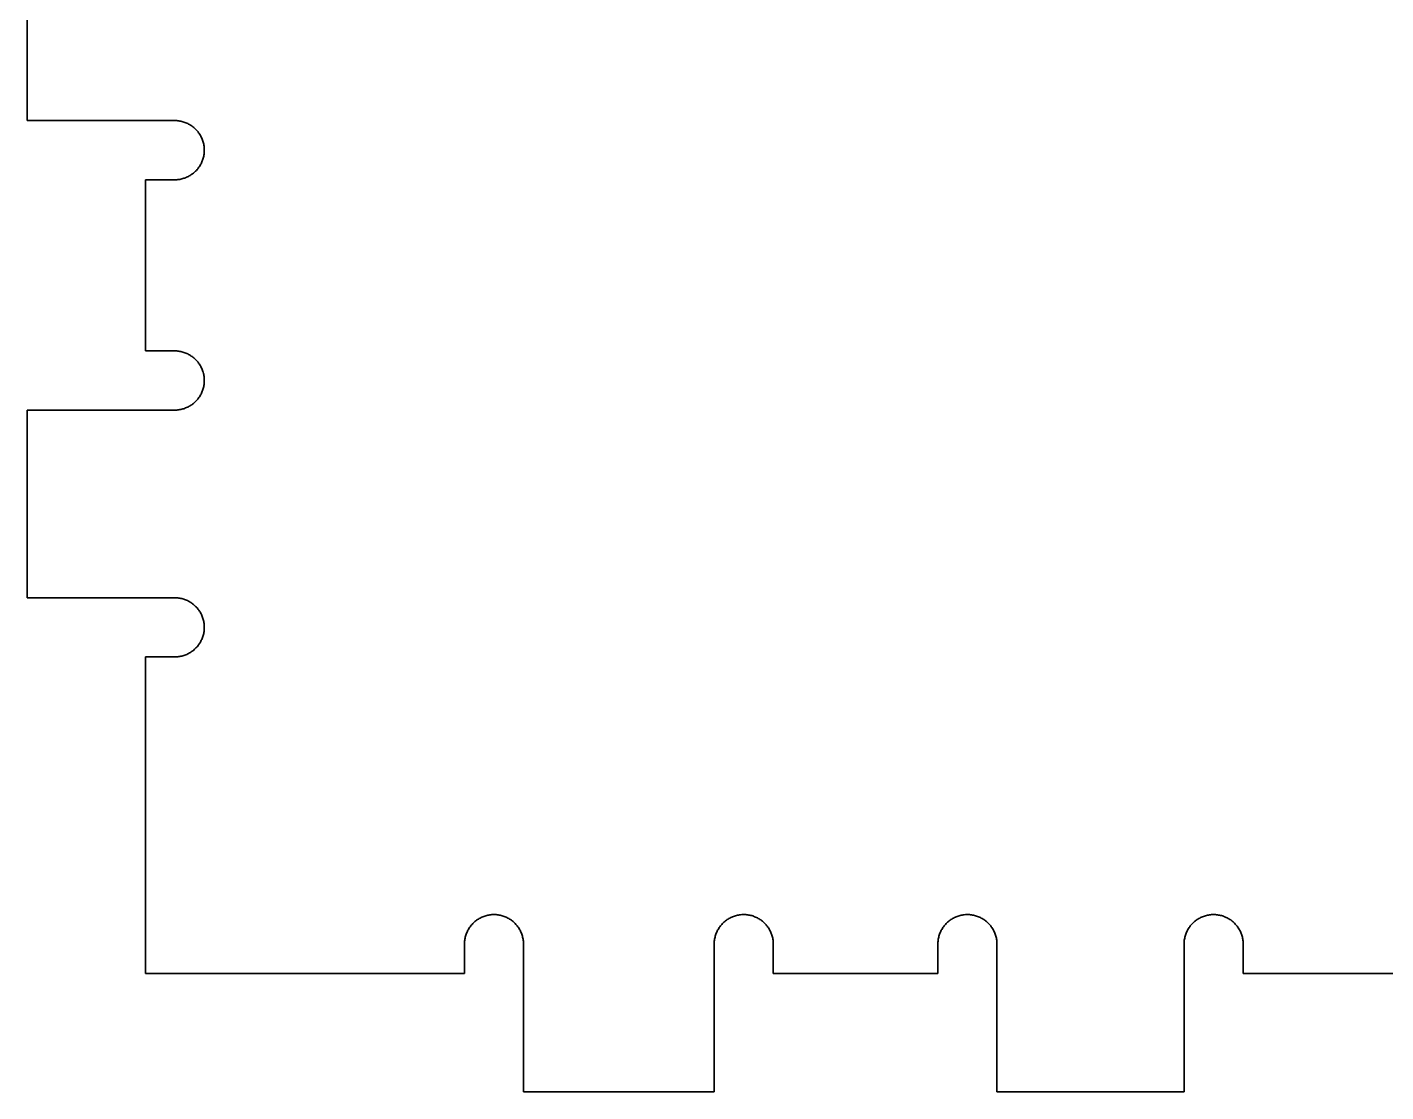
# Model space of a CAD drawing. Header units: millimetres. Extents: x -39.9 to 52, y -17.1 to 47.
# Drawn here: x -39.91 to -16.94, y 10.95 to 28.95 of the extents above; entities that cross this region are included whole.
import ezdxf

# ---------------------------------------------------------------- set-up
doc = ezdxf.new("R2010")
doc.units = ezdxf.units.MM
doc.layers.add('Outline', color=7, linetype='Continuous', true_color=0xffffff)

msp = doc.modelspace()

# ---------------------------------------------------------------- linework, layer by layer
at = {"layer": 'Outline', "color": 18, "lineweight": 35, "true_color": 0x000000}
for p, q in [((-39.912, 30.559), (-39.912, 27.374)), ((-39.912, 27.374), (-37.916, 27.374)), ((-37.916, 27.374), (-37.416, 27.374)), ((-37.416, 27.374), (-37.399, 27.374)), ((-37.399, 27.374), (-37.381, 27.373)), ((-37.381, 27.373), (-37.364, 27.371)), ((-37.364, 27.371), (-37.347, 27.369)), ((-37.347, 27.369), (-37.329, 27.367)), ((-37.329, 27.367), (-37.312, 27.363)), ((-37.312, 27.363), (-37.295, 27.359)), ((-37.295, 27.359), (-37.278, 27.355)), ((-37.278, 27.355), (-37.262, 27.35)), ((-37.262, 27.35), (-37.245, 27.344)), ((-37.245, 27.344), (-37.229, 27.338)), ((-37.229, 27.338), (-37.213, 27.331)), ((-37.213, 27.331), (-37.197, 27.324)), ((-37.197, 27.324), (-37.181, 27.316)), ((-37.181, 27.316), (-37.166, 27.307)), ((-37.166, 27.307), (-37.151, 27.298)), ((-37.151, 27.298), (-37.137, 27.289)), ((-37.137, 27.289), (-37.122, 27.279)), ((-37.122, 27.279), (-37.108, 27.268)), ((-37.108, 27.268), (-37.095, 27.257)), ((-37.095, 27.257), (-37.082, 27.246)), ((-37.082, 27.246), (-37.069, 27.234)), ((-37.069, 27.234), (-37.057, 27.222)), ((-37.057, 27.222), (-37.045, 27.209)), ((-37.045, 27.209), (-37.033, 27.196)), ((-37.033, 27.196), (-37.022, 27.182)), ((-37.022, 27.182), (-37.012, 27.168)), ((-37.012, 27.168), (-37.002, 27.154)), ((-37.002, 27.154), (-36.992, 27.139)), ((-36.992, 27.139), (-36.983, 27.124)), ((-36.983, 27.124), (-36.975, 27.109)), ((-36.975, 27.109), (-36.967, 27.093)), ((-36.967, 27.093), (-36.959, 27.078)), ((-36.959, 27.078), (-36.953, 27.062)), ((-36.953, 27.062), (-36.946, 27.045)), ((-36.946, 27.045), (-36.941, 27.029)), ((-36.941, 27.029), (-36.936, 27.012)), ((-36.936, 27.012), (-36.931, 26.995)), ((-36.931, 26.995), (-36.927, 26.978)), ((-36.927, 26.978), (-36.924, 26.961)), ((-36.924, 26.961), (-36.921, 26.944)), ((-36.921, 26.944), (-36.919, 26.927)), ((-36.919, 26.927), (-36.917, 26.909)), ((-36.917, 26.909), (-36.917, 26.892)), ((-36.917, 26.892), (-36.916, 26.874)), ((-36.965, 26.66), (-36.972, 26.644)), ((-36.958, 26.675), (-36.965, 26.66)), ((-36.951, 26.691), (-36.958, 26.675)), ((-36.945, 26.707), (-36.951, 26.691)), ((-36.94, 26.723), (-36.945, 26.707)), ((-36.935, 26.739), (-36.94, 26.723)), ((-36.93, 26.756), (-36.935, 26.739)), ((-36.927, 26.773), (-36.93, 26.756)), ((-36.923, 26.789), (-36.927, 26.773)), ((-36.921, 26.806), (-36.923, 26.789)), ((-36.919, 26.823), (-36.921, 26.806)), ((-36.917, 26.84), (-36.919, 26.823)), ((-36.916, 26.874), (-36.917, 26.857)), ((-36.917, 26.857), (-36.917, 26.84)), ((-37.201, 26.423), (-37.217, 26.416)), ((-37.186, 26.43), (-37.201, 26.423)), ((-37.171, 26.438), (-37.186, 26.43)), ((-37.156, 26.447), (-37.171, 26.438)), ((-37.142, 26.456), (-37.156, 26.447)), ((-37.128, 26.466), (-37.142, 26.456)), ((-37.114, 26.476), (-37.128, 26.466)), ((-37.101, 26.486), (-37.114, 26.476)), ((-37.087, 26.497), (-37.101, 26.486)), ((-37.075, 26.509), (-37.087, 26.497)), ((-37.063, 26.521), (-37.075, 26.509)), ((-37.051, 26.533), (-37.063, 26.521)), ((-37.039, 26.546), (-37.051, 26.533)), ((-37.028, 26.559), (-37.039, 26.546)), ((-37.018, 26.572), (-37.028, 26.559)), ((-37.008, 26.586), (-37.018, 26.572)), ((-36.998, 26.6), (-37.008, 26.586)), ((-36.989, 26.614), (-36.998, 26.6)), ((-36.98, 26.629), (-36.989, 26.614)), ((-36.972, 26.644), (-36.98, 26.629)), ((-37.417, 26.374), (-37.912, 26.374)), ((-37.912, 26.374), (-37.912, 23.48)), ((-37.416, 26.374), (-37.417, 26.374)), ((-37.399, 26.374), (-37.416, 26.374)), ((-37.382, 26.375), (-37.399, 26.374)), ((-37.365, 26.377), (-37.382, 26.375)), ((-37.348, 26.379), (-37.365, 26.377)), ((-37.331, 26.381), (-37.348, 26.379)), ((-37.314, 26.385), (-37.331, 26.381)), ((-37.298, 26.388), (-37.314, 26.385)), ((-37.281, 26.393), (-37.298, 26.388)), ((-37.265, 26.398), (-37.281, 26.393)), ((-37.249, 26.403), (-37.265, 26.398)), ((-37.233, 26.409), (-37.249, 26.403)), ((-37.217, 26.416), (-37.233, 26.409)), ((-37.912, 23.48), (-37.416, 23.48)), ((-37.416, 23.48), (-37.399, 23.48)), ((-37.399, 23.48), (-37.381, 23.479)), ((-37.381, 23.479), (-37.364, 23.477)), ((-37.364, 23.477), (-37.347, 23.475)), ((-37.347, 23.475), (-37.329, 23.472)), ((-37.329, 23.472), (-37.312, 23.469)), ((-37.312, 23.469), (-37.295, 23.465)), ((-37.295, 23.465), (-37.278, 23.46)), ((-37.278, 23.46), (-37.262, 23.455)), ((-37.262, 23.455), (-37.245, 23.45)), ((-37.245, 23.45), (-37.229, 23.443)), ((-37.229, 23.443), (-37.213, 23.437)), ((-37.213, 23.437), (-37.197, 23.429)), ((-37.197, 23.429), (-37.181, 23.421)), ((-37.181, 23.421), (-37.166, 23.413)), ((-37.166, 23.413), (-37.151, 23.404)), ((-37.151, 23.404), (-37.137, 23.394)), ((-37.137, 23.394), (-37.122, 23.384)), ((-37.122, 23.384), (-37.108, 23.374)), ((-37.108, 23.374), (-37.095, 23.363)), ((-37.095, 23.363), (-37.082, 23.351)), ((-37.082, 23.351), (-37.069, 23.34)), ((-37.069, 23.34), (-37.057, 23.327)), ((-37.057, 23.327), (-37.045, 23.314)), ((-37.045, 23.314), (-37.033, 23.301)), ((-37.033, 23.301), (-37.022, 23.288)), ((-37.022, 23.288), (-37.012, 23.274)), ((-37.012, 23.274), (-37.002, 23.259)), ((-37.002, 23.259), (-36.992, 23.245)), ((-36.992, 23.245), (-36.983, 23.23)), ((-36.983, 23.23), (-36.975, 23.215)), ((-36.975, 23.215), (-36.967, 23.199)), ((-36.967, 23.199), (-36.959, 23.183)), ((-36.959, 23.183), (-36.953, 23.167)), ((-36.953, 23.167), (-36.946, 23.151)), ((-36.946, 23.151), (-36.941, 23.134)), ((-36.941, 23.134), (-36.936, 23.118)), ((-36.936, 23.118), (-36.931, 23.101)), ((-36.931, 23.101), (-36.927, 23.084)), ((-36.927, 23.084), (-36.924, 23.067)), ((-36.924, 23.067), (-36.921, 23.05)), ((-36.921, 23.05), (-36.919, 23.032)), ((-36.919, 23.032), (-36.917, 23.015)), ((-36.917, 23.015), (-36.917, 22.997)), ((-36.917, 22.997), (-36.916, 22.98)), ((-36.916, 22.98), (-36.917, 22.963)), ((-36.972, 22.75), (-36.98, 22.735)), ((-36.965, 22.765), (-36.972, 22.75)), ((-36.958, 22.781), (-36.965, 22.765)), ((-36.951, 22.797), (-36.958, 22.781)), ((-36.945, 22.813), (-36.951, 22.797)), ((-36.94, 22.829), (-36.945, 22.813)), ((-36.935, 22.845), (-36.94, 22.829)), ((-36.93, 22.862), (-36.935, 22.845)), ((-36.927, 22.878), (-36.93, 22.862)), ((-36.923, 22.895), (-36.927, 22.878)), ((-36.921, 22.912), (-36.923, 22.895)), ((-36.919, 22.929), (-36.921, 22.912)), ((-36.917, 22.946), (-36.919, 22.929)), ((-36.917, 22.963), (-36.917, 22.946)), ((-37.217, 22.521), (-37.233, 22.515)), ((-37.201, 22.528), (-37.217, 22.521)), ((-37.186, 22.536), (-37.201, 22.528)), ((-37.171, 22.544), (-37.186, 22.536)), ((-37.156, 22.553), (-37.171, 22.544)), ((-37.142, 22.562), (-37.156, 22.553)), ((-37.128, 22.571), (-37.142, 22.562)), ((-37.114, 22.582), (-37.128, 22.571)), ((-37.101, 22.592), (-37.114, 22.582)), ((-37.088, 22.603), (-37.101, 22.592)), ((-37.075, 22.615), (-37.088, 22.603)), ((-37.063, 22.626), (-37.075, 22.615)), ((-37.051, 22.639), (-37.063, 22.626)), ((-37.039, 22.651), (-37.051, 22.639)), ((-37.028, 22.664), (-37.039, 22.651)), ((-37.018, 22.678), (-37.028, 22.664)), ((-37.008, 22.692), (-37.018, 22.678)), ((-36.998, 22.706), (-37.008, 22.692)), ((-36.989, 22.72), (-36.998, 22.706)), ((-36.98, 22.735), (-36.989, 22.72)), ((-37.912, 22.48), (-39.911, 22.48)), ((-39.911, 22.48), (-39.911, 19.306)), ((-37.416, 22.48), (-37.912, 22.48)), ((-37.399, 22.48), (-37.416, 22.48)), ((-37.416, 22.48), (-37.416, 22.48)), ((-37.382, 22.481), (-37.399, 22.48)), ((-37.365, 22.483), (-37.382, 22.481)), ((-37.348, 22.485), (-37.365, 22.483)), ((-37.331, 22.487), (-37.348, 22.485)), ((-37.314, 22.49), (-37.331, 22.487)), ((-37.298, 22.494), (-37.314, 22.49)), ((-37.281, 22.499), (-37.298, 22.494)), ((-37.265, 22.503), (-37.281, 22.499)), ((-37.249, 22.509), (-37.265, 22.503)), ((-37.233, 22.515), (-37.249, 22.509)), ((-39.911, 19.306), (-37.916, 19.306)), ((-37.916, 19.306), (-37.916, 19.306)), ((-37.916, 19.306), (-37.416, 19.306)), ((-37.416, 19.306), (-37.399, 19.306)), ((-37.399, 19.306), (-37.382, 19.305)), ((-37.382, 19.305), (-37.365, 19.304)), ((-37.365, 19.304), (-37.348, 19.302)), ((-37.348, 19.302), (-37.331, 19.299)), ((-37.331, 19.299), (-37.314, 19.296)), ((-37.314, 19.296), (-37.298, 19.292)), ((-37.298, 19.292), (-37.281, 19.288)), ((-37.281, 19.288), (-37.265, 19.283)), ((-37.265, 19.283), (-37.249, 19.277)), ((-37.249, 19.277), (-37.233, 19.271)), ((-37.233, 19.271), (-37.217, 19.265)), ((-37.217, 19.265), (-37.201, 19.258)), ((-37.201, 19.258), (-37.186, 19.25)), ((-37.186, 19.25), (-37.171, 19.242)), ((-37.171, 19.242), (-37.156, 19.233)), ((-37.156, 19.233), (-37.142, 19.224)), ((-37.142, 19.224), (-37.128, 19.215)), ((-37.128, 19.215), (-37.114, 19.205)), ((-37.114, 19.205), (-37.101, 19.194)), ((-37.101, 19.194), (-37.087, 19.183)), ((-37.087, 19.183), (-37.075, 19.172)), ((-37.075, 19.172), (-37.063, 19.16)), ((-37.063, 19.16), (-37.051, 19.147)), ((-37.051, 19.147), (-37.039, 19.135)), ((-37.039, 19.135), (-37.028, 19.122)), ((-37.028, 19.122), (-37.018, 19.108)), ((-37.018, 19.108), (-37.008, 19.095)), ((-37.008, 19.095), (-36.998, 19.08)), ((-36.998, 19.08), (-36.989, 19.066)), ((-36.989, 19.066), (-36.98, 19.051)), ((-36.98, 19.051), (-36.972, 19.036)), ((-36.972, 19.036), (-36.965, 19.021)), ((-36.965, 19.021), (-36.958, 19.005)), ((-36.958, 19.005), (-36.951, 18.99)), ((-36.951, 18.99), (-36.945, 18.974)), ((-36.945, 18.974), (-36.94, 18.957)), ((-36.94, 18.957), (-36.935, 18.941)), ((-36.935, 18.941), (-36.93, 18.925)), ((-36.93, 18.925), (-36.927, 18.908)), ((-36.927, 18.908), (-36.923, 18.891)), ((-36.923, 18.891), (-36.921, 18.874)), ((-36.921, 18.874), (-36.919, 18.857)), ((-36.919, 18.857), (-36.917, 18.84)), ((-36.917, 18.84), (-36.917, 18.823)), ((-36.953, 18.619), (-36.959, 18.603)), ((-36.946, 18.635), (-36.953, 18.619)), ((-36.941, 18.652), (-36.946, 18.635)), ((-36.936, 18.668), (-36.941, 18.652)), ((-36.931, 18.685), (-36.936, 18.668)), ((-36.927, 18.702), (-36.931, 18.685)), ((-36.924, 18.719), (-36.927, 18.702)), ((-36.921, 18.737), (-36.924, 18.719)), ((-36.919, 18.754), (-36.921, 18.737)), ((-36.917, 18.771), (-36.919, 18.754)), ((-36.917, 18.823), (-36.916, 18.806)), ((-36.916, 18.806), (-36.917, 18.789)), ((-36.917, 18.789), (-36.917, 18.771)), ((-37.151, 18.382), (-37.166, 18.373)), ((-37.137, 18.392), (-37.151, 18.382)), ((-37.122, 18.402), (-37.137, 18.392)), ((-37.108, 18.412), (-37.122, 18.402)), ((-37.095, 18.423), (-37.108, 18.412)), ((-37.082, 18.435), (-37.095, 18.423)), ((-37.069, 18.447), (-37.082, 18.435)), ((-37.057, 18.459), (-37.069, 18.447)), ((-37.045, 18.472), (-37.057, 18.459)), ((-37.033, 18.485), (-37.045, 18.472)), ((-37.022, 18.498), (-37.033, 18.485)), ((-37.012, 18.512), (-37.022, 18.498)), ((-37.002, 18.527), (-37.012, 18.512)), ((-36.992, 18.541), (-37.002, 18.527)), ((-36.983, 18.556), (-36.992, 18.541)), ((-36.975, 18.571), (-36.983, 18.556)), ((-36.967, 18.587), (-36.975, 18.571)), ((-36.959, 18.603), (-36.967, 18.587)), ((-37.417, 18.306), (-37.912, 18.306)), ((-37.912, 18.306), (-37.912, 12.954)), ((-37.416, 18.306), (-37.417, 18.306)), ((-37.399, 18.307), (-37.416, 18.306)), ((-37.381, 18.307), (-37.399, 18.307)), ((-37.364, 18.309), (-37.381, 18.307)), ((-37.347, 18.311), (-37.364, 18.309)), ((-37.329, 18.314), (-37.347, 18.311)), ((-37.312, 18.317), (-37.329, 18.314)), ((-37.295, 18.321), (-37.312, 18.317)), ((-37.278, 18.326), (-37.295, 18.321)), ((-37.262, 18.331), (-37.278, 18.326)), ((-37.245, 18.336), (-37.262, 18.331)), ((-37.229, 18.343), (-37.245, 18.336)), ((-37.213, 18.349), (-37.229, 18.343)), ((-37.197, 18.357), (-37.213, 18.349)), ((-37.181, 18.365), (-37.197, 18.357)), ((-37.166, 18.373), (-37.181, 18.365)), ((-32.389, 13.785), (-32.377, 13.798)), ((-32.377, 13.798), (-32.365, 13.81)), ((-32.365, 13.81), (-32.352, 13.822)), ((-32.352, 13.822), (-32.339, 13.833)), ((-32.339, 13.833), (-32.325, 13.844)), ((-32.325, 13.844), (-32.311, 13.855)), ((-32.311, 13.855), (-32.297, 13.865)), ((-32.297, 13.865), (-32.282, 13.874)), ((-32.282, 13.874), (-32.267, 13.883)), ((-32.267, 13.883), (-32.252, 13.892)), ((-32.252, 13.892), (-32.237, 13.9)), ((-32.237, 13.9), (-32.221, 13.907)), ((-32.221, 13.907), (-32.205, 13.914)), ((-32.205, 13.914), (-32.188, 13.92)), ((-32.188, 13.92), (-32.172, 13.926)), ((-32.172, 13.926), (-32.155, 13.931)), ((-32.155, 13.931), (-32.138, 13.935)), ((-32.138, 13.935), (-32.121, 13.939)), ((-32.121, 13.939), (-32.104, 13.943)), ((-32.104, 13.943), (-32.087, 13.945)), ((-32.087, 13.945), (-32.07, 13.947)), ((-32.07, 13.947), (-32.052, 13.949)), ((-32.052, 13.949), (-32.035, 13.95)), ((-32.035, 13.95), (-32.017, 13.95)), ((-32.017, 13.95), (-32, 13.95)), ((-32, 13.95), (-31.983, 13.949)), ((-31.983, 13.949), (-31.965, 13.947)), ((-31.965, 13.947), (-31.948, 13.945)), ((-31.948, 13.945), (-31.931, 13.943)), ((-31.931, 13.943), (-31.914, 13.939)), ((-31.914, 13.939), (-31.897, 13.935)), ((-31.897, 13.935), (-31.88, 13.931)), ((-31.88, 13.931), (-31.863, 13.926)), ((-31.863, 13.926), (-31.847, 13.92)), ((-31.847, 13.92), (-31.83, 13.914)), ((-31.83, 13.914), (-31.814, 13.907)), ((-31.814, 13.907), (-31.798, 13.9)), ((-31.798, 13.9), (-31.783, 13.892)), ((-31.783, 13.892), (-31.768, 13.883)), ((-31.768, 13.883), (-31.753, 13.874)), ((-31.753, 13.874), (-31.738, 13.865)), ((-31.738, 13.865), (-31.724, 13.855)), ((-31.724, 13.855), (-31.71, 13.844)), ((-31.71, 13.844), (-31.696, 13.833)), ((-31.696, 13.833), (-31.683, 13.822)), ((-31.683, 13.822), (-31.67, 13.81)), ((-31.67, 13.81), (-31.658, 13.797)), ((-31.658, 13.797), (-31.646, 13.785)), ((-28.166, 13.785), (-28.154, 13.797)), ((-28.154, 13.797), (-28.142, 13.81)), ((-28.142, 13.81), (-28.129, 13.822)), ((-28.129, 13.822), (-28.116, 13.833)), ((-28.116, 13.833), (-28.102, 13.844)), ((-28.102, 13.844), (-28.088, 13.855)), ((-28.088, 13.855), (-28.074, 13.865)), ((-28.074, 13.865), (-28.059, 13.874)), ((-28.059, 13.874), (-28.044, 13.883)), ((-28.044, 13.883), (-28.029, 13.892)), ((-28.029, 13.892), (-28.014, 13.9)), ((-28.014, 13.9), (-27.998, 13.907)), ((-27.998, 13.907), (-27.982, 13.914)), ((-27.982, 13.914), (-27.965, 13.92)), ((-27.965, 13.92), (-27.949, 13.926)), ((-27.949, 13.926), (-27.932, 13.931)), ((-27.932, 13.931), (-27.915, 13.935)), ((-27.915, 13.935), (-27.898, 13.939)), ((-27.898, 13.939), (-27.881, 13.943)), ((-27.881, 13.943), (-27.864, 13.945)), ((-27.864, 13.945), (-27.847, 13.947)), ((-27.847, 13.947), (-27.829, 13.949)), ((-27.829, 13.949), (-27.812, 13.95)), ((-27.812, 13.95), (-27.795, 13.95)), ((-27.795, 13.95), (-27.777, 13.95)), ((-27.777, 13.95), (-27.76, 13.949)), ((-27.76, 13.949), (-27.743, 13.948)), ((-27.743, 13.948), (-27.726, 13.946)), ((-27.726, 13.946), (-27.71, 13.943)), ((-27.71, 13.943), (-27.693, 13.94)), ((-27.693, 13.94), (-27.676, 13.936)), ((-27.676, 13.936), (-27.66, 13.932)), ((-27.66, 13.932), (-27.643, 13.927)), ((-27.643, 13.927), (-27.627, 13.921)), ((-27.627, 13.921), (-27.611, 13.915)), ((-27.611, 13.915), (-27.595, 13.909)), ((-27.595, 13.909), (-27.58, 13.902)), ((-27.58, 13.902), (-27.564, 13.894)), ((-27.564, 13.894), (-27.549, 13.886)), ((-27.549, 13.886), (-27.535, 13.877)), ((-27.535, 13.877), (-27.52, 13.868)), ((-27.52, 13.868), (-27.506, 13.859)), ((-27.506, 13.859), (-27.492, 13.848)), ((-27.492, 13.848), (-27.479, 13.838)), ((-27.479, 13.838), (-27.466, 13.827)), ((-27.466, 13.827), (-27.453, 13.815)), ((-27.453, 13.815), (-27.441, 13.804)), ((-27.441, 13.804), (-27.429, 13.791)), ((-27.429, 13.791), (-27.418, 13.779)), ((-24.384, 13.785), (-24.372, 13.798)), ((-24.372, 13.798), (-24.36, 13.81)), ((-24.36, 13.81), (-24.347, 13.822)), ((-24.347, 13.822), (-24.334, 13.833)), ((-24.334, 13.833), (-24.32, 13.844)), ((-24.32, 13.844), (-24.306, 13.855)), ((-24.306, 13.855), (-24.292, 13.865)), ((-24.292, 13.865), (-24.277, 13.874)), ((-24.277, 13.874), (-24.262, 13.883)), ((-24.262, 13.883), (-24.247, 13.892)), ((-24.247, 13.892), (-24.231, 13.9)), ((-24.231, 13.9), (-24.216, 13.907)), ((-24.216, 13.907), (-24.2, 13.914)), ((-24.2, 13.914), (-24.183, 13.92)), ((-24.183, 13.92), (-24.167, 13.926)), ((-24.167, 13.926), (-24.15, 13.931)), ((-24.15, 13.931), (-24.133, 13.935)), ((-24.133, 13.935), (-24.116, 13.939)), ((-24.116, 13.939), (-24.099, 13.943)), ((-24.099, 13.943), (-24.082, 13.945)), ((-24.082, 13.945), (-24.065, 13.947)), ((-24.065, 13.947), (-24.047, 13.949)), ((-24.047, 13.949), (-24.03, 13.95)), ((-24.03, 13.95), (-24.012, 13.95)), ((-24.012, 13.95), (-23.995, 13.95)), ((-23.995, 13.95), (-23.977, 13.949)), ((-23.977, 13.949), (-23.96, 13.947)), ((-23.96, 13.947), (-23.943, 13.945)), ((-23.943, 13.945), (-23.925, 13.943)), ((-23.925, 13.943), (-23.908, 13.939)), ((-23.908, 13.939), (-23.891, 13.935)), ((-23.891, 13.935), (-23.875, 13.931)), ((-23.875, 13.931), (-23.858, 13.926)), ((-23.858, 13.926), (-23.841, 13.92)), ((-23.841, 13.92), (-23.825, 13.914)), ((-23.825, 13.914), (-23.809, 13.907)), ((-23.809, 13.907), (-23.793, 13.9)), ((-23.793, 13.9), (-23.778, 13.892)), ((-23.778, 13.892), (-23.762, 13.883)), ((-23.762, 13.883), (-23.747, 13.874)), ((-23.747, 13.874), (-23.733, 13.865)), ((-23.733, 13.865), (-23.719, 13.855)), ((-23.719, 13.855), (-23.705, 13.844)), ((-23.705, 13.844), (-23.691, 13.833)), ((-23.691, 13.833), (-23.678, 13.822)), ((-23.678, 13.822), (-23.665, 13.81)), ((-23.665, 13.81), (-23.653, 13.797)), ((-23.653, 13.797), (-23.641, 13.785)), ((-20.22, 13.785), (-20.208, 13.798)), ((-20.208, 13.798), (-20.196, 13.81)), ((-20.196, 13.81), (-20.183, 13.822)), ((-20.183, 13.822), (-20.17, 13.833)), ((-20.17, 13.833), (-20.156, 13.844)), ((-20.156, 13.844), (-20.142, 13.855)), ((-20.142, 13.855), (-20.128, 13.865)), ((-20.128, 13.865), (-20.114, 13.874)), ((-20.114, 13.874), (-20.099, 13.883)), ((-20.099, 13.883), (-20.083, 13.892)), ((-20.083, 13.892), (-20.068, 13.9)), ((-20.068, 13.9), (-20.052, 13.907)), ((-20.052, 13.907), (-20.036, 13.914)), ((-20.036, 13.914), (-20.02, 13.92)), ((-20.02, 13.92), (-20.003, 13.926)), ((-20.003, 13.926), (-19.986, 13.931)), ((-19.986, 13.931), (-19.97, 13.935)), ((-19.97, 13.935), (-19.953, 13.939)), ((-19.953, 13.939), (-19.935, 13.943)), ((-19.935, 13.943), (-19.918, 13.945)), ((-19.918, 13.945), (-19.901, 13.947)), ((-19.901, 13.947), (-19.884, 13.949)), ((-19.884, 13.949), (-19.866, 13.95)), ((-19.866, 13.95), (-19.849, 13.95)), ((-19.849, 13.95), (-19.832, 13.95)), ((-19.832, 13.95), (-19.815, 13.949)), ((-19.815, 13.949), (-19.798, 13.948)), ((-19.798, 13.948), (-19.781, 13.946)), ((-19.781, 13.946), (-19.764, 13.943)), ((-19.764, 13.943), (-19.747, 13.94)), ((-19.747, 13.94), (-19.73, 13.936)), ((-19.73, 13.936), (-19.714, 13.932)), ((-19.714, 13.932), (-19.697, 13.927)), ((-19.697, 13.927), (-19.681, 13.921)), ((-19.681, 13.921), (-19.665, 13.915)), ((-19.665, 13.915), (-19.649, 13.909)), ((-19.649, 13.909), (-19.634, 13.902)), ((-19.634, 13.902), (-19.619, 13.894)), ((-19.619, 13.894), (-19.604, 13.886)), ((-19.604, 13.886), (-19.589, 13.877)), ((-19.589, 13.877), (-19.574, 13.868)), ((-19.574, 13.868), (-19.56, 13.859)), ((-19.56, 13.859), (-19.547, 13.848)), ((-19.547, 13.848), (-19.533, 13.838)), ((-19.533, 13.838), (-19.52, 13.827)), ((-19.52, 13.827), (-19.507, 13.815)), ((-19.507, 13.815), (-19.495, 13.804)), ((-19.495, 13.804), (-19.483, 13.791)), ((-19.483, 13.791), (-19.472, 13.779)), ((-32.507, 13.554), (-32.503, 13.571)), ((-32.503, 13.571), (-32.498, 13.588)), ((-32.498, 13.588), (-32.493, 13.605)), ((-32.493, 13.605), (-32.487, 13.621)), ((-32.487, 13.621), (-32.481, 13.638)), ((-32.481, 13.638), (-32.474, 13.654)), ((-32.474, 13.654), (-32.467, 13.669)), ((-32.467, 13.669), (-32.459, 13.685)), ((-32.459, 13.685), (-32.451, 13.7)), ((-32.451, 13.7), (-32.442, 13.715)), ((-32.442, 13.715), (-32.432, 13.73)), ((-32.432, 13.73), (-32.422, 13.744)), ((-32.422, 13.744), (-32.411, 13.758)), ((-32.411, 13.758), (-32.401, 13.772)), ((-32.401, 13.772), (-32.389, 13.785)), ((-31.646, 13.785), (-31.635, 13.772)), ((-31.635, 13.772), (-31.624, 13.758)), ((-31.624, 13.758), (-31.613, 13.744)), ((-31.613, 13.744), (-31.603, 13.73)), ((-31.603, 13.73), (-31.594, 13.715)), ((-31.594, 13.715), (-31.585, 13.7)), ((-31.585, 13.7), (-31.576, 13.685)), ((-31.576, 13.685), (-31.568, 13.669)), ((-31.568, 13.669), (-31.561, 13.654)), ((-31.561, 13.654), (-31.554, 13.638)), ((-31.554, 13.638), (-31.548, 13.621)), ((-31.548, 13.621), (-31.542, 13.605)), ((-31.542, 13.605), (-31.537, 13.588)), ((-31.537, 13.588), (-31.533, 13.571)), ((-31.533, 13.571), (-31.529, 13.554)), ((-28.283, 13.554), (-28.28, 13.571)), ((-28.28, 13.571), (-28.275, 13.588)), ((-28.275, 13.588), (-28.27, 13.605)), ((-28.27, 13.605), (-28.264, 13.621)), ((-28.264, 13.621), (-28.258, 13.638)), ((-28.258, 13.638), (-28.251, 13.654)), ((-28.251, 13.654), (-28.244, 13.669)), ((-28.244, 13.669), (-28.236, 13.685)), ((-28.236, 13.685), (-28.227, 13.7)), ((-28.227, 13.7), (-28.218, 13.715)), ((-28.218, 13.715), (-28.209, 13.73)), ((-28.209, 13.73), (-28.199, 13.744)), ((-28.199, 13.744), (-28.188, 13.758)), ((-28.188, 13.758), (-28.177, 13.772)), ((-28.177, 13.772), (-28.166, 13.785)), ((-27.418, 13.779), (-27.407, 13.766)), ((-27.407, 13.766), (-27.396, 13.752)), ((-27.396, 13.752), (-27.386, 13.738)), ((-27.386, 13.738), (-27.376, 13.724)), ((-27.376, 13.724), (-27.367, 13.71)), ((-27.367, 13.71), (-27.359, 13.695)), ((-27.359, 13.695), (-27.351, 13.68)), ((-27.351, 13.68), (-27.343, 13.665)), ((-27.343, 13.665), (-27.336, 13.649)), ((-27.336, 13.649), (-27.329, 13.633)), ((-27.329, 13.633), (-27.323, 13.617)), ((-27.323, 13.617), (-27.318, 13.601)), ((-27.318, 13.601), (-27.313, 13.585)), ((-27.313, 13.585), (-27.309, 13.568)), ((-27.309, 13.568), (-27.305, 13.552)), ((-24.501, 13.554), (-24.497, 13.571)), ((-24.497, 13.571), (-24.493, 13.588)), ((-24.493, 13.588), (-24.488, 13.605)), ((-24.488, 13.605), (-24.482, 13.621)), ((-24.482, 13.621), (-24.476, 13.638)), ((-24.476, 13.638), (-24.469, 13.654)), ((-24.469, 13.654), (-24.462, 13.669)), ((-24.462, 13.669), (-24.454, 13.685)), ((-24.454, 13.685), (-24.445, 13.7)), ((-24.445, 13.7), (-24.436, 13.715)), ((-24.436, 13.715), (-24.427, 13.73)), ((-24.427, 13.73), (-24.417, 13.744)), ((-24.417, 13.744), (-24.406, 13.758)), ((-24.406, 13.758), (-24.395, 13.772)), ((-24.395, 13.772), (-24.384, 13.785)), ((-23.641, 13.785), (-23.629, 13.772)), ((-23.629, 13.772), (-23.618, 13.758)), ((-23.618, 13.758), (-23.608, 13.744)), ((-23.608, 13.744), (-23.598, 13.73)), ((-23.598, 13.73), (-23.588, 13.715)), ((-23.588, 13.715), (-23.579, 13.7)), ((-23.579, 13.7), (-23.571, 13.685)), ((-23.571, 13.685), (-23.563, 13.669)), ((-23.563, 13.669), (-23.556, 13.654)), ((-23.556, 13.654), (-23.549, 13.638)), ((-23.549, 13.638), (-23.543, 13.621)), ((-23.543, 13.621), (-23.537, 13.605)), ((-23.537, 13.605), (-23.532, 13.588)), ((-23.532, 13.588), (-23.527, 13.571)), ((-23.527, 13.571), (-23.523, 13.554)), ((-20.338, 13.554), (-20.334, 13.571)), ((-20.334, 13.571), (-20.329, 13.588)), ((-20.329, 13.588), (-20.324, 13.605)), ((-20.324, 13.605), (-20.318, 13.621)), ((-20.318, 13.621), (-20.312, 13.638)), ((-20.312, 13.638), (-20.305, 13.654)), ((-20.305, 13.654), (-20.298, 13.669)), ((-20.298, 13.669), (-20.29, 13.685)), ((-20.29, 13.685), (-20.282, 13.7)), ((-20.282, 13.7), (-20.273, 13.715)), ((-20.273, 13.715), (-20.263, 13.73)), ((-20.263, 13.73), (-20.253, 13.744)), ((-20.253, 13.744), (-20.243, 13.758)), ((-20.243, 13.758), (-20.232, 13.772)), ((-20.232, 13.772), (-20.22, 13.785)), ((-19.472, 13.779), (-19.461, 13.766)), ((-19.461, 13.766), (-19.45, 13.752)), ((-19.45, 13.752), (-19.44, 13.738)), ((-19.44, 13.738), (-19.431, 13.724)), ((-19.431, 13.724), (-19.421, 13.71)), ((-19.421, 13.71), (-19.413, 13.695)), ((-19.413, 13.695), (-19.405, 13.68)), ((-19.405, 13.68), (-19.397, 13.665)), ((-19.397, 13.665), (-19.39, 13.649)), ((-19.39, 13.649), (-19.384, 13.633)), ((-19.384, 13.633), (-19.378, 13.617)), ((-19.378, 13.617), (-19.372, 13.601)), ((-19.372, 13.601), (-19.367, 13.585)), ((-19.367, 13.585), (-19.363, 13.568)), ((-19.363, 13.568), (-19.359, 13.552)), ((-32.518, 13.45), (-32.517, 13.468)), ((-32.518, 12.954), (-32.518, 13.45)), ((-32.517, 13.468), (-32.516, 13.485)), ((-32.516, 13.485), (-32.515, 13.503)), ((-32.515, 13.503), (-32.513, 13.52)), ((-32.513, 13.52), (-32.51, 13.537)), ((-32.51, 13.537), (-32.507, 13.554)), ((-31.529, 13.554), (-31.525, 13.537)), ((-31.525, 13.537), (-31.523, 13.52)), ((-31.523, 13.52), (-31.52, 13.503)), ((-31.52, 13.503), (-31.519, 13.485)), ((-31.519, 13.485), (-31.518, 13.468)), ((-31.518, 13.468), (-31.518, 13.45)), ((-31.518, 13.45), (-31.518, 12.954)), ((-28.295, 12.95), (-28.295, 13.45)), ((-28.295, 13.45), (-28.294, 13.45)), ((-28.294, 13.468), (-28.293, 13.485)), ((-28.294, 13.45), (-28.294, 13.468)), ((-28.293, 13.485), (-28.292, 13.503)), ((-28.292, 13.503), (-28.29, 13.52)), ((-28.29, 13.52), (-28.287, 13.537)), ((-28.287, 13.537), (-28.283, 13.554)), ((-27.305, 13.552), (-27.302, 13.535)), ((-27.302, 13.535), (-27.299, 13.518)), ((-27.299, 13.518), (-27.297, 13.501)), ((-27.297, 13.501), (-27.296, 13.484)), ((-27.296, 13.484), (-27.295, 13.467)), ((-27.295, 13.467), (-27.295, 13.45)), ((-27.295, 13.45), (-27.295, 13.449)), ((-27.295, 13.449), (-27.295, 12.954)), ((-24.513, 12.954), (-24.513, 13.45)), ((-24.513, 13.45), (-24.512, 13.45)), ((-24.512, 13.468), (-24.511, 13.485)), ((-24.512, 13.45), (-24.512, 13.468)), ((-24.511, 13.485), (-24.509, 13.503)), ((-24.509, 13.503), (-24.507, 13.52)), ((-24.507, 13.52), (-24.505, 13.537)), ((-24.505, 13.537), (-24.501, 13.554)), ((-23.523, 13.554), (-23.52, 13.537)), ((-23.52, 13.537), (-23.517, 13.52)), ((-23.517, 13.52), (-23.515, 13.503)), ((-23.515, 13.503), (-23.514, 13.485)), ((-23.514, 13.485), (-23.513, 13.468)), ((-23.513, 13.468), (-23.512, 13.45)), ((-23.512, 13.45), (-23.512, 12.95)), ((-20.349, 13.45), (-20.348, 13.468)), ((-20.349, 12.95), (-20.349, 13.45)), ((-20.348, 13.468), (-20.347, 13.485)), ((-20.347, 13.485), (-20.346, 13.503)), ((-20.346, 13.503), (-20.344, 13.52)), ((-20.344, 13.52), (-20.341, 13.537)), ((-20.341, 13.537), (-20.338, 13.554)), ((-19.359, 13.552), (-19.356, 13.535)), ((-19.356, 13.535), (-19.353, 13.518)), ((-19.353, 13.518), (-19.351, 13.501)), ((-19.351, 13.501), (-19.35, 13.484)), ((-19.35, 13.484), (-19.349, 13.467)), ((-19.349, 13.467), (-19.349, 13.45)), ((-19.349, 13.45), (-19.349, 13.449)), ((-19.349, 13.449), (-19.349, 12.954)), ((-37.912, 12.954), (-32.518, 12.954)), ((-31.518, 12.954), (-31.518, 12.95)), ((-31.518, 12.95), (-31.518, 10.954)), ((-28.294, 12.95), (-28.295, 12.95)), ((-28.294, 10.954), (-28.294, 12.95)), ((-27.295, 12.954), (-24.513, 12.954)), ((-23.512, 12.95), (-23.512, 10.954)), ((-20.349, 10.954), (-20.349, 12.95)), ((-19.349, 12.954), (-16.459, 12.954)), ((-31.518, 10.954), (-28.294, 10.954)), ((-23.512, 10.954), (-20.349, 10.954))]:
    msp.add_line(p, q, dxfattribs=at)

doc.saveas('drawing.dxf')
